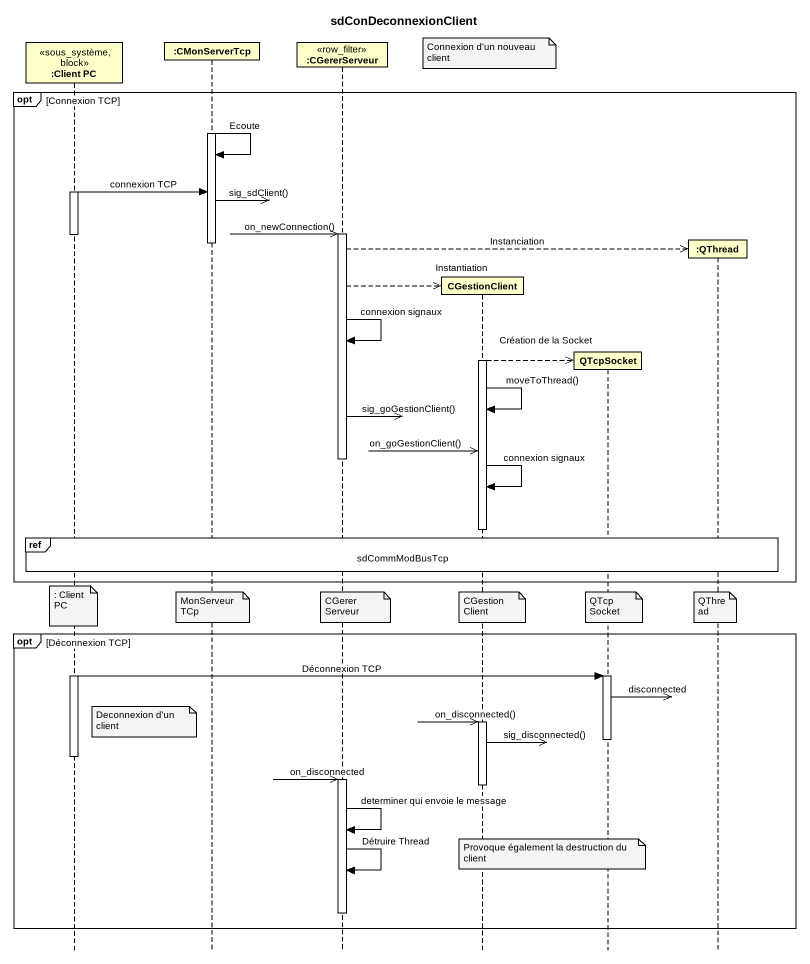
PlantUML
@startuml
title sdConDeconnexionClient
hide footbox
participant ":Client PC" as Client_PC <<sous_système, block>>
participant ":CMonServerTcp" as CMonServerTcp
participant ":CGererServeur" as CGererServeur <<row_filter>>
participant CGestionClient
participant QTcpSocket
participant ":QThread" as QThread

note over CGestionClient : Connexion d'un nouveau client
opt Connexion TCP
  activate CMonServerTcp
  CMonServerTcp -> CMonServerTcp : Ecoute
  activate Client_PC
  Client_PC -> CMonServerTcp : connexion TCP
  CMonServerTcp ->> CMonServerTcp : sig_sdClient()
  CGererServeur ->> CGererServeur : on_newConnection()
  activate CGererServeur
  deactivate Client_PC
  deactivate CMonServerTcp
  CGererServeur -->> QThread ** : Instanciation
  CGererServeur -->> CGestionClient ** : Instantiation
  CGererServeur -> CGererServeur : connexion signaux
  activate CGestionClient
  CGestionClient -->> QTcpSocket ** : Création de la Socket
  CGestionClient -> CGestionClient : moveToThread()
  CGererServeur ->> CGererServeur : sig_goGestionClient()
  CGestionClient ->> CGestionClient : on_goGestionClient()
  deactivate CGererServeur
  CGestionClient -> CGestionClient : connexion signaux
  deactivate CGestionClient
  ref over Client_PC, CMonServerTcp, CGererServeur, CGestionClient, QTcpSocket, QThread : sdCommModBusTcp
end
note over Client_PC : : Client PC
note over CMonServerTcp : MonServeurTCp
note over CGererServeur : CGererServeur
note over CGestionClient : CGestionClient
note over QTcpSocket : QTcpSocket
note over QThread : QThread
opt Déconnexion TCP
  activate Client_PC
  Client_PC -> QTcpSocket : Déconnexion TCP
  activate QTcpSocket
  QTcpSocket ->> QTcpSocket : disconnected
  note left of CMonServerTcp : Deconnexion d'un client
  CGestionClient ->> CGestionClient : on_disconnected()
  activate CGestionClient
  deactivate QTcpSocket
  CGestionClient ->> CGestionClient : sig_disconnected()
  deactivate Client_PC
  CGererServeur ->> CGererServeur : on_disconnected
  activate CGererServeur
  deactivate CGestionClient
  CGererServeur -> CGererServeur : determiner qui envoie le message
  note over QTcpSocket : Provoque également la destruction du client
  CGererServeur -> CGererServeur : Détruire Thread
  deactivate CGererServeur
end
@enduml
